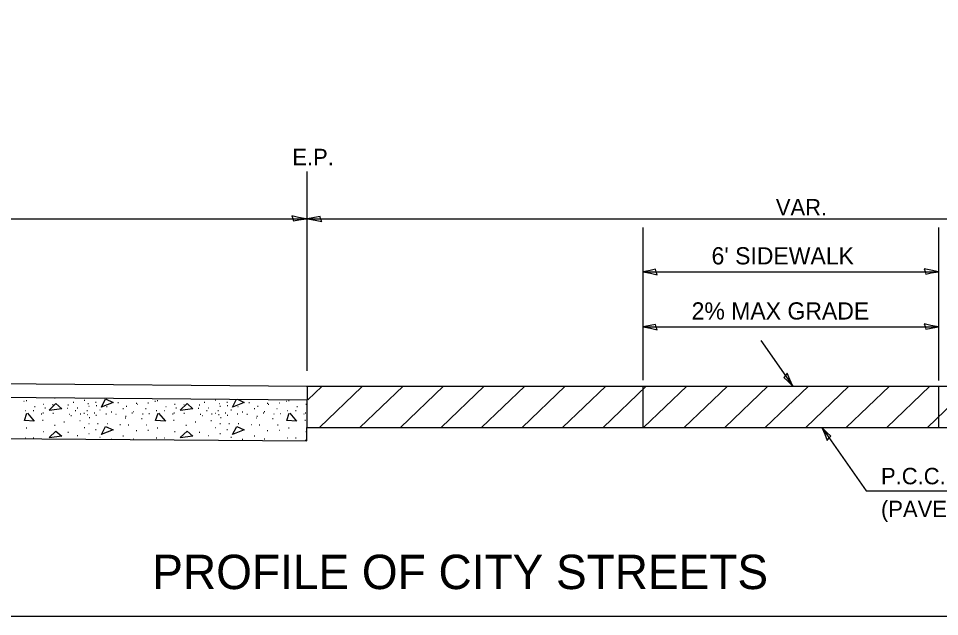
# Model space of a CAD drawing. Extents: x 61956 to 63531, y 51299 to 52299.
# Drawn here: x 62186.3 to 62507.8, y 51299.1 to 51507.8 of the extents above; entities that cross this region are included whole.
import ezdxf

# ---------------------------------------------------------------- set-up
doc = ezdxf.new("R2010")
doc.units = 0
for name, color, linetype in [('Level 35', 7, 'Continuous'), ('Level 58', 7, 'Continuous'), ('Level 59', 7, 'Continuous'), ('Level 60', 7, 'Continuous')]:
    doc.layers.add(name, color=color, linetype=linetype)

msp = doc.modelspace()

# ---------------------------------------------------------------- linework, layer by layer
at = {"layer": 'Level 35'}
msp.add_line((63531.07, 51299.11), (61956.07, 51299.11), dxfattribs=at)
at = {"layer": 'Level 58'}
for p, q in [((62404.24, 51434.89), (62404.24, 51381.58)), ((62507.38, 51434.82), (62507.38, 51381.47)), ((62404.24, 51419.45), (62507.38, 51419.45)), ((62404.24, 51400.22), (62507.38, 51400.22))]:
    msp.add_line(p, q, dxfattribs=at)
for points in [[(62409.24, 51418.41), (62408.83, 51419.37), (62408.68, 51420.29), (62406.74, 51419.89), (62404.24, 51419.45), (62406.91, 51418.97)], [(62502.38, 51420.5), (62502.79, 51419.54), (62502.95, 51418.62), (62504.88, 51419.02), (62507.38, 51419.45), (62504.72, 51419.94)], [(62409.24, 51399.18), (62408.83, 51400.14), (62408.68, 51401.06), (62406.74, 51400.66), (62404.24, 51400.22), (62406.91, 51399.74)], [(62502.38, 51401.27), (62502.79, 51400.31), (62502.95, 51399.39), (62504.88, 51399.79), (62507.38, 51400.22), (62504.72, 51400.71)]]:
    msp.add_lwpolyline(points, close=True, dxfattribs=at)
at = {"layer": 'Level 59'}
for p, q in [((62287.05, 51384.87), (62287.05, 51454.43)), ((61986.88, 51437.94), (62286.72, 51437.94)), ((62287.17, 51437.94), (62698.24, 51437.94)), ((62445.37, 51395.43), (62456.55, 51379.5)), ((62466.65, 51365.11), (62482.2, 51342.96)), ((62482.2, 51342.96), (62748.85, 51342.96))]:
    msp.add_line(p, q, dxfattribs=at)
for points in [[(61956.07, 52299.11), (63531.07, 52299.11), (63531.07, 51299.11), (61956.07, 51299.11)], [(62281.72, 51438.94), (62282.12, 51438.02), (62282.28, 51437.14), (62284.22, 51437.53), (62286.72, 51437.94), (62284.05, 51438.4)], [(62292.2, 51436.94), (62291.79, 51437.86), (62291.63, 51438.74), (62289.7, 51438.36), (62287.2, 51437.94), (62289.86, 51437.48)], [(62454.64, 51384.02), (62454.07, 51383.19), (62453.39, 51382.57), (62454.8, 51381.25), (62456.55, 51379.5), (62455.47, 51381.87)], [(62468.57, 51360.58), (62469.14, 51361.42), (62469.82, 51362.03), (62468.41, 51363.35), (62466.65, 51365.11), (62467.74, 51362.73)]]:
    msp.add_lwpolyline(points, close=True, dxfattribs=at)
at = {"layer": 'Level 60'}
for p, q in [((61987.12, 51382), (62287.05, 51379.5)), ((61987.08, 51377.22), (62287, 51374.72)), ((62287.05, 51379.5), (62286.87, 51360.39)), ((62286.92, 51379.5), (62698.31, 51379.5)), ((62404.24, 51379.5), (62404.24, 51365.11)), ((62507.38, 51379.5), (62507.38, 51365.11)), ((62188.18, 51374.29), (62188.38, 51374.29)), ((62189.04, 51374.52), (62189.24, 51374.52)), ((62195.06, 51373.21), (62195.26, 51373.21)), ((62198.97, 51375.42), (62199.17, 51375.42)), ((62205.42, 51373.92), (62205.62, 51373.92)), ((62209.29, 51374.6), (62209.49, 51374.6)), ((62210.57, 51373.43), (62210.77, 51373.43)), ((62213.27, 51373.95), (62213.47, 51373.95)), ((62221.01, 51373.76), (62221.21, 51373.76)), ((62227.42, 51373.53), (62227.62, 51373.53)), ((62227.72, 51373.26), (62227.92, 51373.26)), ((62231.5, 51373.7), (62231.7, 51373.7)), ((62233.95, 51374.29), (62234.15, 51374.29)), ((62234.81, 51374.52), (62235.01, 51374.52)), ((62240.83, 51373.21), (62241.03, 51373.21)), ((62251.19, 51373.92), (62251.39, 51373.92)), ((62255.06, 51374.6), (62255.26, 51374.6)), ((62256.34, 51373.43), (62256.54, 51373.43)), ((62259.05, 51373.95), (62259.25, 51373.95)), ((62266.79, 51373.76), (62266.99, 51373.76)), ((62273.19, 51373.53), (62273.39, 51373.53)), ((62273.49, 51373.26), (62273.69, 51373.26)), ((62277.28, 51373.7), (62277.48, 51373.7)), ((62279.73, 51374.29), (62279.93, 51374.29)), ((62280.59, 51374.52), (62280.79, 51374.52)), ((62286.61, 51373.21), (62286.81, 51373.21)), ((62188.65, 51370.99), (62188.85, 51370.99)), ((62191.49, 51370.99), (62191.69, 51370.99)), ((62191.96, 51372.36), (62192.16, 51372.36)), ((62194.84, 51370.17), (62195.04, 51370.17)), ((62195.53, 51371.95), (62195.73, 51371.95)), ((62198.24, 51373.14), (62198.44, 51373.14)), ((62198.33, 51370.06), (62198.53, 51370.06)), ((62203.31, 51371.87), (62203.51, 51371.87)), ((62203.62, 51372.96), (62203.82, 51372.96)), ((62206.19, 51370.96), (62206.39, 51370.96)), ((62206.84, 51371.89), (62207.04, 51371.89)), ((62209.16, 51370.08), (62209.36, 51370.08)), ((62210.19, 51371.05), (62210.39, 51371.05)), ((62210.87, 51372.51), (62211.07, 51372.51)), ((62212.76, 51370.17), (62212.96, 51370.17)), ((62213.45, 51372.77), (62213.65, 51372.77)), ((62214.69, 51371.23), (62214.89, 51371.23)), ((62217.1, 51372.36), (62217.3, 51372.36)), ((62218.69, 51370.54), (62218.89, 51370.54)), ((62222.82, 51371.73), (62223.02, 51371.73)), ((62223.98, 51372.52), (62224.18, 51372.52)), ((62225.96, 51370.18), (62226.16, 51370.18)), ((62226.34, 51370.66), (62226.54, 51370.66)), ((62230.69, 51371.7), (62230.89, 51371.7)), ((62231.85, 51369.98), (62232.05, 51369.98)), ((62234.43, 51370.99), (62234.63, 51370.99)), ((62237.26, 51370.99), (62237.46, 51370.99)), ((62237.74, 51372.36), (62237.94, 51372.36)), ((62240.62, 51370.17), (62240.82, 51370.17)), ((62241.31, 51371.95), (62241.51, 51371.95)), ((62244.01, 51373.14), (62244.21, 51373.14)), ((62244.1, 51370.06), (62244.3, 51370.06)), ((62249.09, 51371.87), (62249.29, 51371.87)), ((62249.39, 51372.96), (62249.59, 51372.96)), ((62251.97, 51370.96), (62252.17, 51370.96)), ((62252.61, 51371.89), (62252.81, 51371.89)), ((62254.94, 51370.08), (62255.14, 51370.08)), ((62255.97, 51371.05), (62256.17, 51371.05)), ((62256.64, 51372.51), (62256.84, 51372.51)), ((62258.53, 51370.17), (62258.73, 51370.17)), ((62259.22, 51372.77), (62259.42, 51372.77)), ((62260.47, 51371.23), (62260.67, 51371.23)), ((62262.87, 51372.36), (62263.07, 51372.36)), ((62264.47, 51370.54), (62264.67, 51370.54)), ((62268.59, 51371.73), (62268.79, 51371.73)), ((62269.75, 51372.52), (62269.95, 51372.52)), ((62271.73, 51370.18), (62271.93, 51370.18)), ((62272.12, 51370.66), (62272.32, 51370.66)), ((62276.46, 51371.7), (62276.66, 51371.7)), ((62277.62, 51369.98), (62277.82, 51369.98)), ((62280.2, 51370.99), (62280.4, 51370.99)), ((62283.04, 51370.99), (62283.24, 51370.99)), ((62283.51, 51372.36), (62283.71, 51372.36)), ((62286.39, 51370.17), (62286.59, 51370.17)), ((62194.33, 51369.81), (62194.53, 51369.81)), ((62194.72, 51367.6), (62194.92, 51367.6)), ((62202.24, 51367.02), (62202.44, 51367.02)), ((62204, 51369.76), (62204.2, 51369.76)), ((62204.65, 51369.32), (62204.85, 51369.32)), ((62207.74, 51367.47), (62207.94, 51367.47)), ((62207.91, 51369.81), (62208.11, 51369.81)), ((62210.39, 51369.59), (62210.59, 51369.59)), ((62211.08, 51368.58), (62211.28, 51368.58)), ((62213.4, 51369.36), (62213.6, 51369.36)), ((62216.89, 51369.81), (62217.09, 51369.81)), ((62220.28, 51369.73), (62220.48, 51369.73)), ((62223.59, 51368.5), (62223.79, 51368.5)), ((62223.76, 51369.02), (62223.96, 51369.02)), ((62229.27, 51368.25), (62229.47, 51368.25)), ((62229.65, 51369.88), (62229.85, 51369.88)), ((62240.1, 51369.81), (62240.3, 51369.81)), ((62240.49, 51367.6), (62240.69, 51367.6)), ((62248.01, 51367.02), (62248.21, 51367.02)), ((62249.78, 51369.76), (62249.98, 51369.76)), ((62250.42, 51369.32), (62250.62, 51369.32)), ((62253.52, 51367.47), (62253.72, 51367.47)), ((62253.69, 51369.81), (62253.89, 51369.81)), ((62256.17, 51369.59), (62256.37, 51369.59)), ((62256.86, 51368.58), (62257.06, 51368.58)), ((62259.18, 51369.36), (62259.38, 51369.36)), ((62262.66, 51369.81), (62262.86, 51369.81)), ((62266.06, 51369.73), (62266.26, 51369.73)), ((62269.37, 51368.5), (62269.57, 51368.5)), ((62269.54, 51369.02), (62269.74, 51369.02)), ((62275.04, 51368.25), (62275.24, 51368.25)), ((62275.43, 51369.88), (62275.63, 51369.88)), ((62285.88, 51369.81), (62286.08, 51369.81)), ((62286.26, 51367.6), (62286.46, 51367.6)), ((62189.04, 51364.97), (62189.24, 51364.97)), ((62195.06, 51363.65), (62195.26, 51363.65)), ((62198.97, 51365.87), (62199.17, 51365.87)), ((62209.29, 51365.05), (62209.49, 51365.05)), ((62210.87, 51366.53), (62211.07, 51366.53)), ((62213.27, 51364.39), (62213.47, 51364.39)), ((62213.96, 51366.53), (62214.16, 51366.53)), ((62217.27, 51366.45), (62217.47, 51366.45)), ((62221.74, 51366.12), (62221.94, 51366.12)), ((62224.62, 51365.99), (62224.82, 51365.99)), ((62227.42, 51363.98), (62227.62, 51363.98)), ((62230.99, 51366.03), (62231.19, 51366.03)), ((62231.5, 51364.14), (62231.7, 51364.14)), ((62234.81, 51364.97), (62235.01, 51364.97)), ((62240.83, 51363.65), (62241.03, 51363.65)), ((62244.75, 51365.87), (62244.95, 51365.87)), ((62255.06, 51365.05), (62255.26, 51365.05)), ((62256.64, 51366.53), (62256.84, 51366.53)), ((62259.05, 51364.39), (62259.25, 51364.39)), ((62259.74, 51366.53), (62259.94, 51366.53)), ((62263.05, 51366.45), (62263.25, 51366.45)), ((62267.52, 51366.12), (62267.72, 51366.12)), ((62270.4, 51365.99), (62270.6, 51365.99)), ((62273.19, 51363.98), (62273.39, 51363.98)), ((62276.76, 51366.03), (62276.96, 51366.03)), ((62277.28, 51364.14), (62277.48, 51364.14)), ((62280.59, 51364.97), (62280.79, 51364.97)), ((62286.61, 51363.65), (62286.81, 51363.65)), ((62286.92, 51365.11), (62698.31, 51365.11)), ((61987.12, 51362.89), (62286.96, 51360.39)), ((62188.65, 51361.43), (62188.85, 51361.43)), ((62191.49, 51361.43), (62191.69, 51361.43)), ((62203.62, 51363.4), (62203.82, 51363.4)), ((62206.84, 51362.34), (62207.04, 51362.34)), ((62210.87, 51362.95), (62211.07, 51362.95)), ((62214.69, 51361.68), (62214.89, 51361.68)), ((62218.69, 51360.98), (62218.89, 51360.98)), ((62222.82, 51362.17), (62223.02, 51362.17)), ((62226.34, 51361.1), (62226.54, 51361.1)), ((62234.43, 51361.43), (62234.63, 51361.43)), ((62237.26, 51361.43), (62237.46, 51361.43)), ((62249.39, 51363.4), (62249.59, 51363.4)), ((62252.61, 51362.34), (62252.81, 51362.34)), ((62256.64, 51362.95), (62256.84, 51362.95)), ((62260.47, 51361.68), (62260.67, 51361.68)), ((62264.47, 51360.98), (62264.67, 51360.98)), ((62268.59, 51362.17), (62268.79, 51362.17)), ((62272.12, 51361.1), (62272.32, 51361.1)), ((62280.2, 51361.43), (62280.4, 51361.43)), ((62283.04, 51361.43), (62283.24, 51361.43)), ((62286.39, 51360.61), (62286.59, 51360.61))]:
    msp.add_line(p, q, dxfattribs=at)
for points in [[(62287.28, 51374.7), (62292.21, 51379.41)], [(62291.39, 51365.11), (62306.23, 51379.29)], [(62305.53, 51365.11), (62320.59, 51379.5)], [(62319.67, 51365.11), (62334.73, 51379.5)], [(62333.81, 51365.11), (62348.87, 51379.5)], [(62347.96, 51365.11), (62363.01, 51379.5)], [(62362.1, 51365.11), (62377.16, 51379.5)], [(62376.24, 51365.11), (62391.3, 51379.5)], [(62390.38, 51365.11), (62405.44, 51379.5)], [(62404.52, 51365.11), (62419.58, 51379.5)], [(62418.67, 51365.11), (62433.73, 51379.5)], [(62432.81, 51365.11), (62447.87, 51379.5)], [(62446.95, 51365.11), (62462.01, 51379.5)], [(62461.09, 51365.11), (62476.15, 51379.5)], [(62475.24, 51365.11), (62490.29, 51379.5)], [(62489.38, 51365.11), (62504.44, 51379.5)], [(62503.52, 51365.11), (62518.58, 51379.5)], [(62197.05, 51371.12), (62199.45, 51373.42), (62201.46, 51371.65), (62197.01, 51371.03)], [(62215.28, 51372.22), (62216.74, 51375.05), (62219.39, 51373.85), (62215.25, 51372.16)], [(62242.82, 51371.12), (62245.23, 51373.42), (62247.23, 51371.65), (62242.78, 51371.03)], [(62262.79, 51374.92), (62265.16, 51373.85), (62261.03, 51372.16)], [(62261.06, 51372.22), (62262.45, 51374.93)], [(62189.49, 51370.03), (62191.84, 51367.31), (62188.44, 51367.55), (62189.29, 51370.08)], [(62235.26, 51370.03), (62237.62, 51367.31), (62234.21, 51367.55), (62235.06, 51370.08)], [(62281.04, 51370.03), (62283.39, 51367.31), (62279.99, 51367.55), (62280.84, 51370.08)], [(62197.05, 51361.57), (62199.45, 51363.86), (62201.46, 51362.09), (62197.01, 51361.47)], [(62215.28, 51362.67), (62216.74, 51365.49), (62219.39, 51364.29), (62215.25, 51362.61)], [(62242.82, 51361.57), (62245.23, 51363.86), (62247.23, 51362.09), (62242.78, 51361.47)], [(62261.06, 51362.67), (62262.51, 51365.49), (62265.16, 51364.29), (62261.03, 51362.61)]]:
    msp.add_lwpolyline(points, dxfattribs=at)

# ---------------------------------------------------------------- texts
at = {"layer": 'Level 58'}
for s, p in [("6' SIDEWALK", (62428.21, 51421.99)), ('2% MAX GRADE', (62421.25, 51402.76))]:
    msp.add_text(s, height=6, dxfattribs=at).set_placement(p)
at = {"layer": 'Level 59'}
for s, height, p in [('E.P.', 5.733, (62281.92, 51456.59)), ('VAR.', 5.733, (62450.65, 51439.07)), ('P.C.C. DRIVEWAY PAVEMENT - 8"', 5.733, (62487.34, 51345.27)), ('(PAVEMENT FABRIC TO BE USED AT ALL CITY STREETS)', 5.733, (62487.34, 51333.8)), ('PROFILE OF CITY STREETS', 12, (62233.06, 51308.7))]:
    msp.add_text(s, height=height, dxfattribs=at).set_placement(p)

doc.saveas('drawing.dxf')
